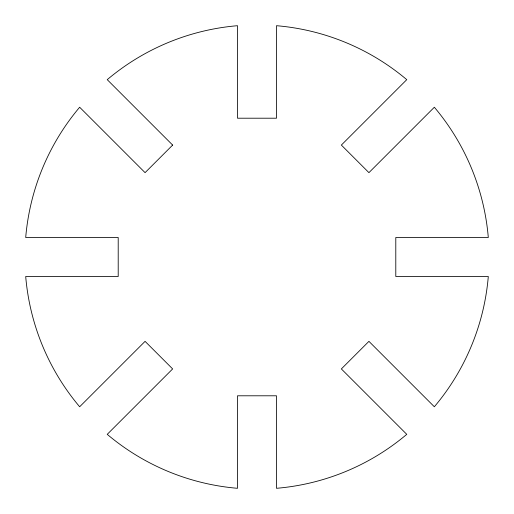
<?xml version="1.0" encoding="UTF-8"?>
<svg xmlns="http://www.w3.org/2000/svg" width="514" height="514" viewBox="0 0 514 514"><rect width="100%" height="100%" fill="white"/><g stroke="black" fill="none" stroke-linecap="round" stroke-linejoin="round"><path stroke-width="0.77" d="M172.646 145.07L145.07 172.646L79.657 107.233A232.122 232.122 0 0 0 25.7 237.5L118.207 237.5L118.207 276.5L25.7 276.5A232.122 232.122 0 0 0 79.657 406.767L145.07 341.354L172.646 368.93L107.233 434.343A232.122 232.122 0 0 0 237.5 488.3L237.5 395.793L276.5 395.793L276.5 488.3A232.122 232.122 0 0 0 406.767 434.343L341.354 368.93L368.93 341.354L434.343 406.767A232.122 232.122 0 0 0 488.3 276.5L395.793 276.5L395.793 237.5L488.3 237.5A232.122 232.122 0 0 0 434.343 107.233L368.93 172.646L341.354 145.07L406.767 79.657A232.122 232.122 0 0 0 276.5 25.7L276.5 118.207L237.5 118.207L237.5 25.7A232.122 232.122 0 0 0 107.233 79.657L172.646 145.07"/></g></svg>
